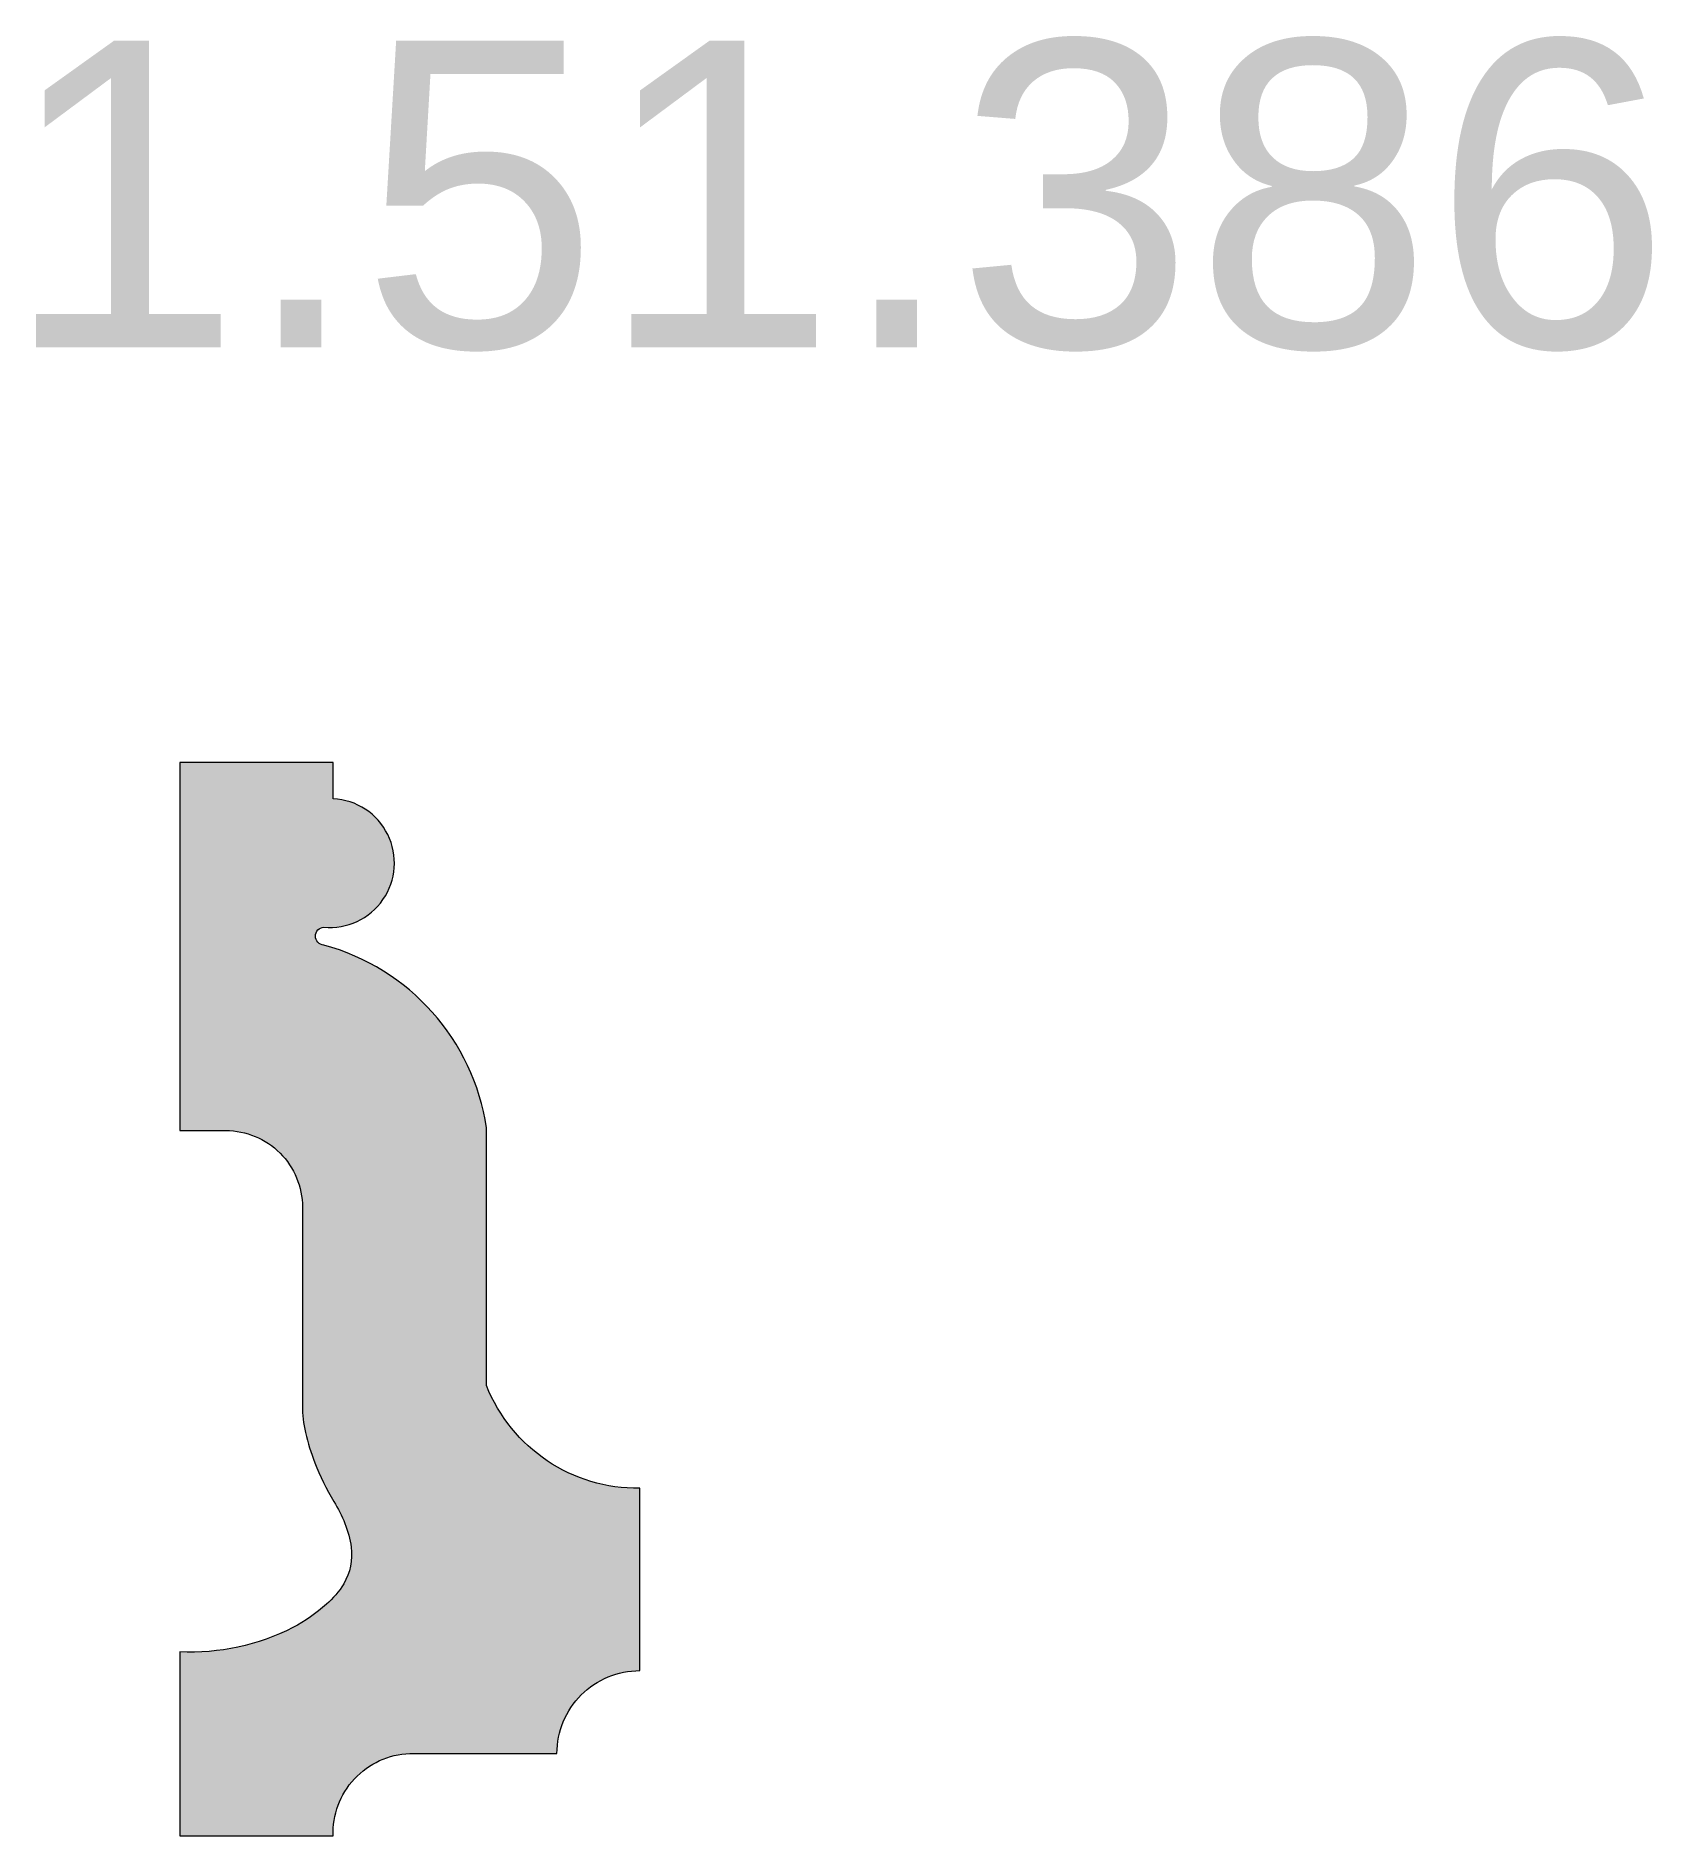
# Model space of a CAD drawing. Header units: millimetres. Extents: x 444.9 to 497.6, y 72.9 to 131.6.
import ezdxf

# ---------------------------------------------------------------- set-up
doc = ezdxf.new("R2010")
doc.units = ezdxf.units.MM
doc.header["$MEASUREMENT"] = 0
doc.layers.add('0_Ном._пера__7', color=7, linetype='Continuous', lineweight=18)
doc.layers.add('0_Ном._пера__8', color=8, linetype='Continuous', lineweight=18)
doc.styles.add('СГЕНЕРИР_СТИЛЬ_1', font='')
doc.styles.get('СГЕНЕРИР_СТИЛЬ_1').set_extended_font_data('Arial')

msp = doc.modelspace()

# ---------------------------------------------------------------- hatches: boundary and pattern name
at = {"layer": '0_Ном._пера__8', "linetype": 'Continuous'}
msp.add_hatch(color=256, dxfattribs=at).paths.add_polyline_path([(453.545, 93.434), (453.545, 86.964, 0.066907), (453.642, 86.087, 0.037187), (453.948, 85.105, 0.039047), (454.564, 83.841, -0.105641), (455.135, 82.353, -0.161946), (454.891, 81.153, -0.076191), (454.324, 80.489, -0.059442), (453.234, 79.728, -0.128865), (449.545, 78.934), (449.545, 72.934), (454.545, 72.934, -0.414214), (457.045, 75.625), (461.844, 75.625, -0.414214), (464.545, 78.326), (464.545, 84.27, -0.310837), (459.545, 87.62), (459.545, 96.025, 0.29714), (454.242, 101.981, -0.94525), (454.242, 102.565, 1.023115), (454.545, 106.752), (454.545, 107.934), (449.545, 107.934), (449.545, 95.934), (451.045, 95.934, -0.414214)])

# ---------------------------------------------------------------- linework, layer by layer
at = {"layer": '0_Ном._пера__7', "linetype": 'Continuous', "flags": 128}
msp.add_lwpolyline([(453.545, 93.434), (453.545, 86.964, 0.066907), (453.642, 86.087, 0.037187), (453.948, 85.105, 0.039047), (454.564, 83.841, -0.105641), (455.135, 82.353, -0.161946), (454.891, 81.153, -0.076191), (454.324, 80.489, -0.059442), (453.234, 79.728, -0.128865), (449.545, 78.934), (449.545, 72.934), (454.545, 72.934, -0.414214), (457.045, 75.625), (461.844, 75.625, -0.414214), (464.545, 78.326), (464.545, 84.27, -0.310837), (459.545, 87.62), (459.545, 96.025, 0.29714), (454.242, 101.981, -0.94525), (454.242, 102.565, 1.023115), (454.545, 106.752), (454.545, 107.934), (449.545, 107.934), (449.545, 95.934), (451.045, 95.934, -0.414214)], format="xyb", close=True, dxfattribs=at)

# ---------------------------------------------------------------- texts
at = {"layer": '0_Ном._пера__7', "linetype": 'Continuous', "insert": (443.791, 131.471), "char_height": 10, "attachment_point": 1, "style": 'СГЕНЕРИР_СТИЛЬ_1'}
msp.add_mtext('\\A1;{\\fArial|b0|i0|c0|p38;1.51.386}', dxfattribs=at)

doc.saveas('drawing.dxf')
